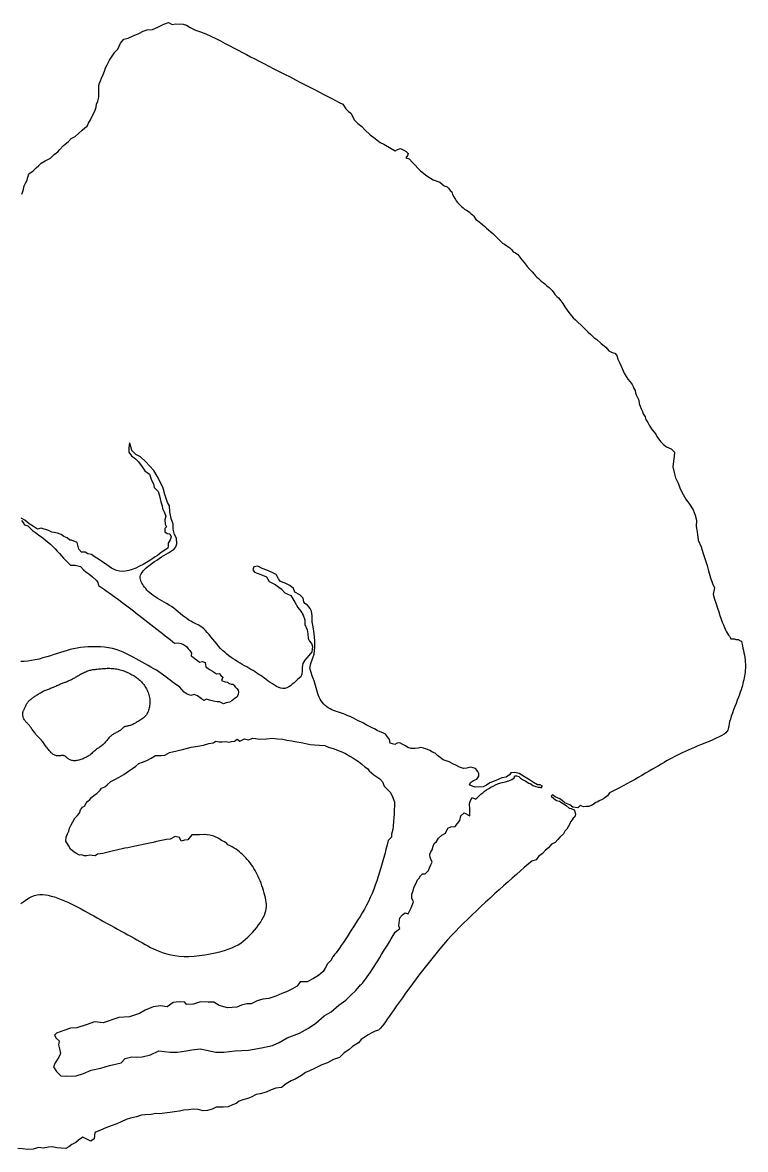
# Model space of a CAD drawing. Header units: inches. Extents: x 326978 to 343822, y 4677882 to 4690337.
# Drawn here: x 341353 to 341804, y 4689633 to 4690337 of the extents above; entities that cross this region are included whole.
import ezdxf

# ---------------------------------------------------------------- set-up
doc = ezdxf.new("R2010")
doc.units = ezdxf.units.IN
doc.header["$MEASUREMENT"] = 0
doc.layers.add('Parks', color=7, linetype='Continuous')

msp = doc.modelspace()

# ---------------------------------------------------------------- linework, layer by layer
at = {"layer": 'Parks'}
for points in [[(341352.4936, 4690229.5605), (341353.018, 4690231.2078), (341353.3925, 4690232.7052), (341353.842, 4690234.7269), (341354.7409, 4690236.2992), (341355.7147, 4690238.1711), (341356.0893, 4690240.1927), (341356.9133, 4690242.1395), (341359.6101, 4690244.1611), (341361.333, 4690245.8832), (341363.1308, 4690247.3058), (341364.5541, 4690248.8782), (341367.101, 4690250.3008), (341370.3222, 4690251.8732), (341372.5694, 4690254.2692), (341374.9333, 4690256.0165), (341376.1651, 4690257.4139), (341378.4124, 4690259.8099), (341381.6335, 4690262.2808), (341383.2815, 4690264.1526), (341385.8285, 4690265.5753), (341387.851, 4690267.4471), (341390.0983, 4690269.4687), (341391.8212, 4690270.9662), (341393.2445, 4690272.0145), (341394.0685, 4690273.8863), (341395.2671, 4690275.9828), (341395.8664, 4690277.4054), (341397.2897, 4690279.6517), (341398.1886, 4690281.823), (341398.9377, 4690283.8447), (341399.13, 4690285.7004), (341399.879, 4690287.5723), (341400.5987, 4690290.1278), (341400.5532, 4690291.2412), (341400.5532, 4690292.7387), (341400.5532, 4690293.712), (341400.6281, 4690294.8352), (341400.6281, 4690296.8568), (341400.778, 4690298.2794), (341401.6019, 4690300.301), (341402.1263, 4690301.9483), (341403.3249, 4690304.1196), (341404.074, 4690306.291), (341404.6733, 4690308.3875), (341405.7969, 4690310.2593), (341407.1453, 4690313.1794), (341408.9431, 4690315.7252), (341410.5911, 4690318.0463), (341412.314, 4690319.9931), (341414.037, 4690323.7368), (341416.2094, 4690326.2825), (341418.7563, 4690326.9564), (341421.9025, 4690328.3042), (341425.5731, 4690329.8765), (341428.2698, 4690331.2991), (341430.7418, 4690331.973), (341433.963, 4690332.2725), (341437.4089, 4690333.6951), (341441.0794, 4690335.567), (341444.0009, 4690336.6152), (341444.0009, 4690336.6152), (341446.2482, 4690335.4172), (341448.6453, 4690335.7916), (341453.2148, 4690335.6419), (341455.3123, 4690334.8931), (341457.5596, 4690333.6203), (341460.8978, 4690331.8292), (341464.0856, 4690330.767), (341467.2657, 4690329.5263), (341470.4172, 4690328.1494), (341473.5196, 4690326.6788), (341476.552, 4690325.1567), (341479.4939, 4690323.6255), (341482.3244, 4690322.1276), (341485.033, 4690320.6947), (341487.6492, 4690319.3164), (341490.2126, 4690317.9717), (341492.7628, 4690316.6396), (341495.3394, 4690315.2991), (341497.982, 4690313.9292), (341500.7302, 4690312.5089), (341503.6236, 4690311.0172), (341506.6881, 4690309.4401), (341509.8948, 4690307.7917), (341513.2011, 4690306.0931), (341516.5644, 4690304.3654), (341519.9421, 4690302.6298), (341523.2916, 4690300.9072), (341526.5703, 4690299.2188), (341529.7356, 4690297.5857), (341532.7543, 4690296.0246), (341535.6306, 4690294.5343), (341538.3783, 4690293.1093), (341541.0108, 4690291.7441), (341543.542, 4690290.4331), (341545.9854, 4690289.1707), (341548.3548, 4690287.9514), (341550.6636, 4690286.7697), (341552.9257, 4690285.6188), (341554.8287, 4690282.8526), (341556.3589, 4690281.1621), (341557.8086, 4690280.1156), (341560.2248, 4690275.6075), (341562.3188, 4690273.5145), (341564.735, 4690271.6629), (341566.7485, 4690269.6504), (341570.0506, 4690266.5913), (341573.1111, 4690264.1763), (341576.3327, 4690261.8417), (341578.5072, 4690260.7952), (341583.1785, 4690257.9776), (341585.5947, 4690256.6091), (341586.9639, 4690257.4141), (341588.9774, 4690258.0581), (341590.9909, 4690257.0116), (341592.4405, 4690256.1261), (341593.6487, 4690254.9185), (341593.3265, 4690253.6305), (341592.36, 4690252.1815), (341594.3735, 4690251.457), (341596.4675, 4690249.2835), (341601.461, 4690244.1313), (341605.4074, 4690240.9113), (341609.2733, 4690238.4962), (341613.4613, 4690236.8862), (341616.1997, 4690234.7931), (341618.0578, 4690234.1107), (341618.8176, 4690233.1487), (341619.9826, 4690231.8829), (341620.9957, 4690230.8703), (341621.5023, 4690229.3008), (341622.2621, 4690227.8832), (341623.2751, 4690226.2124), (341623.731, 4690225.301), (341624.4908, 4690224.339), (341626.1117, 4690222.6176), (341627.2768, 4690221.6557), (341628.0366, 4690220.9975), (341628.8977, 4690220.238), (341630.1134, 4690219.4786), (341631.1265, 4690218.8204), (341631.9875, 4690218.2635), (341633.0513, 4690217.2509), (341633.963, 4690216.542), (341634.6722, 4690215.7826), (341635.2801, 4690214.77), (341636.037, 4690213.6924), (341637.027, 4690212.9944), (341638.0663, 4690212.2225), (341639.1653, 4690211.361), (341640.3178, 4690210.4169), (341641.513, 4690209.4028), (341642.7404, 4690208.3313), (341643.9895, 4690207.215), (341645.2495, 4690206.0665), (341646.5099, 4690204.8984), (341647.7602, 4690203.7233), (341648.9924, 4690202.5509), (341650.21, 4690201.3794), (341651.4193, 4690200.2039), (341652.6263, 4690199.0198), (341653.8615, 4690198.3218), (341655.344, 4690197.308), (341657.1385, 4690196.0602), (341658.465, 4690194.6564), (341659.2452, 4690193.4866), (341660.6496, 4690192.8627), (341662.2881, 4690191.7709), (341663.5365, 4690190.1332), (341664.6289, 4690188.4954), (341666.1893, 4690186.7797), (341668.0619, 4690184.3621), (341669.6224, 4690182.4904), (341671.1048, 4690180.9307), (341672.5092, 4690179.5269), (341673.2895, 4690178.5131), (341673.9917, 4690177.6552), (341675.0841, 4690176.9533), (341676.0203, 4690175.9395), (341676.8786, 4690175.1596), (341677.9709, 4690174.3797), (341679.0633, 4690173.4439), (341680.3897, 4690172.3521), (341681.716, 4690171.1823), (341682.5743, 4690170.4024), (341683.5886, 4690169.3885), (341684.6029, 4690167.8288), (341685.5392, 4690166.737), (341686.5535, 4690165.5671), (341687.6459, 4690164.7093), (341689.1283, 4690162.8376), (341690.2987, 4690161.3559), (341691.6443, 4690159.2836), (341693.5169, 4690156.3981), (341694.8433, 4690154.5264), (341696.7159, 4690152.2647), (341698.1203, 4690151.0169), (341699.7588, 4690149.6132), (341701.8654, 4690147.7415), (341703.582, 4690145.7918), (341706.2348, 4690143.3742), (341707.8733, 4690141.8145), (341709.6678, 4690140.0207), (341711.5404, 4690138.7729), (341714.1932, 4690136.3553), (341717.2361, 4690133.9377), (341719.1087, 4690131.7541), (341721.1374, 4690130.7402), (341722.6978, 4690130.2723), (341723.9462, 4690128.7906), (341724.5704, 4690126.4509), (341725.8188, 4690123.9554), (341727.3793, 4690120.7579), (341728.6582, 4690117.7358), (341729.8285, 4690115.6301), (341730.8428, 4690114.0704), (341732.3253, 4690112.3547), (341733.5737, 4690110.639), (341734.1979, 4690109.4691), (341734.744, 4690108.2993), (341735.4462, 4690106.9736), (341735.6803, 4690105.4918), (341736.1484, 4690104.166), (341737.0067, 4690102.5283), (341737.7089, 4690100.8905), (341738.021, 4690098.6289), (341738.5672, 4690097.1471), (341739.1914, 4690095.4314), (341739.9716, 4690093.8717), (341740.4398, 4690092.4679), (341741.6881, 4690090.5962), (341742.2343, 4690088.8025), (341743.4047, 4690086.9308), (341744.2527, 4690085.4027), (341746.0472, 4690082.5172), (341748.3879, 4690079.6316), (341749.1004, 4690078.2742), (341750.3488, 4690076.6365), (341751.3592, 4690075.1802), (341752.9014, 4690073.3818), (341754.9577, 4690071.8404), (341757.9136, 4690070.5558), (341760.0984, 4690068.5004), (341759.8414, 4690065.8028), (341759.4558, 4690062.8483), (341759.0703, 4690059.2515), (341759.8414, 4690055.7831), (341760.6125, 4690052.4432), (341762.4118, 4690049.2317), (341763.5684, 4690045.6349), (341765.4962, 4690042.0381), (341767.1669, 4690039.0836), (341769.4803, 4690036.129), (341771.6651, 4690032.5322), (341772.9503, 4690029.0638), (341773.8499, 4690026.1093), (341773.5929, 4690022.1271), (341774.1069, 4690018.6588), (341774.878, 4690013.6489), (341776.8058, 4690009.4098), (341777.7054, 4690005.813), (341779.1191, 4690001.4454), (341780.5328, 4689997.8486), (341781.3039, 4689994.3802), (341782.5891, 4689990.0126), (341783.7675, 4689986.589), (341785.0526, 4689983.8913), (341784.1328, 4689979.8193), (341785.117, 4689976.7494), (341786.0365, 4689973.8805), (341786.896, 4689971.2119), (341787.7034, 4689968.737), (341788.4661, 4689966.4494), (341789.1921, 4689964.3423), (341789.8888, 4689962.4094), (341790.5641, 4689960.6442), (341791.2256, 4689959.04), (341791.8786, 4689957.5932), (341792.5196, 4689956.312), (341793.1426, 4689955.2073), (341793.7416, 4689954.2901), (341794.3106, 4689953.5715), (341794.7165, 4689952.8136), (341795.2576, 4689952.0794), (341796.5333, 4689952.0022), (341797.5769, 4689951.8862), (341798.4274, 4689951.4999), (341799.9736, 4689951.4612), (341800.7467, 4689950.9203), (341801.3265, 4689950.6885), (341801.8537, 4689950.4239), (341802.1473, 4689949.1972), (341802.4951, 4689947.6892), (341802.8312, 4689946.1851), (341803.1506, 4689944.6902), (341803.4467, 4689943.2087), (341803.7132, 4689941.7452), (341803.9438, 4689940.3038), (341804.1319, 4689938.889), (341804.2712, 4689937.505), (341804.3554, 4689936.1564), (341804.3799, 4689934.8458), (341804.3486, 4689933.5702), (341804.267, 4689932.3251), (341804.141, 4689931.1057), (341803.9761, 4689929.9075), (341803.7782, 4689928.726), (341803.5528, 4689927.5564), (341803.3058, 4689926.3942), (341803.0403, 4689925.2323), (341802.7499, 4689924.0531), (341802.4257, 4689922.8366), (341802.0588, 4689921.5628), (341801.6404, 4689920.2115), (341801.1614, 4689918.7628), (341800.613, 4689917.1966), (341799.9863, 4689915.4929), (341799.2791, 4689913.6429), (341798.5158, 4689911.6835), (341797.7277, 4689909.6629), (341796.9458, 4689907.6292), (341796.2014, 4689905.6306), (341795.5256, 4689903.7153), (341794.9495, 4689901.9314), (341794.5042, 4689900.3272), (341794.2048, 4689898.9368), (341794.0007, 4689897.7385), (341793.8251, 4689896.6966), (341793.6115, 4689895.7753), (341793.2931, 4689894.9389), (341792.8031, 4689894.1516), (341792.0748, 4689893.3778), (341791.0415, 4689892.5816), (341789.6579, 4689891.7353), (341787.964, 4689890.8424), (341786.0212, 4689889.9143), (341783.891, 4689888.9625), (341781.6347, 4689887.9984), (341779.3139, 4689887.0333), (341776.9898, 4689886.0789), (341774.724, 4689885.1464), (341772.5658, 4689884.2445), (341770.5163, 4689883.3701), (341768.5647, 4689882.5173), (341766.7, 4689881.6804), (341764.9113, 4689880.8534), (341763.1878, 4689880.0303), (341761.5185, 4689879.2055), (341759.8924, 4689878.3729), (341758.2971, 4689877.5264), (341756.7132, 4689876.6586), (341755.1197, 4689875.7619), (341753.4956, 4689874.8284), (341751.8199, 4689873.8505), (341750.0716, 4689872.8205), (341748.2297, 4689871.7307), (341746.2732, 4689870.5734), (341744.1889, 4689869.3453), (341741.9948, 4689868.0606), (341739.7165, 4689866.7379), (341737.3799, 4689865.3958), (341735.0107, 4689864.0529), (341732.6346, 4689862.7278), (341730.2775, 4689861.4391), (341727.965, 4689860.2054), (341725.7198, 4689859.0416), (341723.5525, 4689857.9479), (341721.4705, 4689856.9207), (341719.4812, 4689855.9564), (341718.2666, 4689854.0241), (341716.8225, 4689852.9656), (341715.7635, 4689852.0996), (341714.4158, 4689851.5223), (341713.0679, 4689850.8487), (341712.1053, 4689850.2713), (341710.95, 4689849.8864), (341710.0836, 4689849.3091), (341709.2172, 4689848.5393), (341708.1582, 4689847.8657), (341706.329, 4689847.3846), (341704.9813, 4689847.2884), (341703.2484, 4689847.0959), (341701.2267, 4689847.8657), (341699.7827, 4689846.5185), (341696.5095, 4689846.9034), (341694.5841, 4689848.3468), (341691.5034, 4689849.5977), (341690.1556, 4689850.9449), (341688.4227, 4689852.1958), (341686.9787, 4689852.7732), (341685.5347, 4689853.3505), (341683.934, 4689854.6366), (341683.118, 4689853.7568), (341684.7645, 4689852.2921), (341686.4011, 4689851.0411), (341688.3264, 4689850.6562), (341690.7332, 4689848.9242), (341692.3698, 4689847.8657), (341694.2952, 4689846.3261), (341695.4505, 4689846.1336), (341697.4722, 4689845.2676), (341697.8573, 4689844.2091), (341698.2423, 4689842.3808), (341697.761, 4689840.9375), (341696.7501, 4689840.0233), (341696.1244, 4689839.013), (341695.0654, 4689837.762), (341694.5841, 4689836.5111), (341693.8139, 4689834.9715), (341692.7549, 4689833.1432), (341691.5997, 4689831.8923), (341690.6369, 4689830.2564), (341688.6988, 4689828.3634), (341687.2547, 4689826.7276), (341685.4256, 4689824.8993), (341683.2114, 4689823.7446), (341681.286, 4689821.6276), (341679.4568, 4689819.9918), (341677.6277, 4689817.9711), (341675.1247, 4689816.0466), (341673.5843, 4689814.1221), (341670.8599, 4689813.2979), (341668.5664, 4689811.2888), (341666.2103, 4689809.231), (341663.7874, 4689807.1154), (341661.2935, 4689804.933), (341658.7244, 4689802.6746), (341656.0759, 4689800.3313), (341653.3479, 4689797.8983), (341650.5566, 4689795.3882), (341647.7225, 4689792.8177), (341644.8658, 4689790.2038), (341642.0069, 4689787.5633), (341639.1661, 4689784.9131), (341636.3638, 4689782.27), (341633.6204, 4689779.6508), (341630.9507, 4689777.0662), (341628.3476, 4689774.5021), (341625.7983, 4689771.9382), (341623.2903, 4689769.3542), (341620.8109, 4689766.7299), (341618.3474, 4689764.0448), (341615.8873, 4689761.2787), (341613.4178, 4689758.4113), (341610.931, 4689755.4306), (341608.4377, 4689752.3578), (341605.9535, 4689749.2222), (341603.494, 4689746.0534), (341601.0747, 4689742.8808), (341598.7112, 4689739.7339), (341596.4189, 4689736.6421), (341594.2135, 4689733.6348), (341592.1087, 4689730.7384), (341590.1112, 4689727.967), (341588.2257, 4689725.3314), (341586.4572, 4689722.8428), (341584.8105, 4689720.5119), (341583.2905, 4689718.3498), (341581.902, 4689716.3673), (341580.6498, 4689714.5756), (341579.528, 4689712.9761), (341578.4876, 4689711.5336), (341577.4689, 4689710.2032), (341576.4119, 4689708.9404), (341575.2569, 4689707.7003), (341573.1148, 4689707.1134), (341571.0043, 4689706.0587), (341568.7021, 4689704.908), (341566.3038, 4689703.0862), (341564.3852, 4689701.9356), (341562.7544, 4689699.922), (341559.0131, 4689697.6208), (341556.7108, 4689695.5113), (341553.737, 4689693.5936), (341550.9094, 4689690.7586), (341547.0219, 4689689.4706), (341543.2807, 4689687.457), (341539.7313, 4689686.1147), (341535.7023, 4689684.1011), (341532.1529, 4689682.3752), (341529.5627, 4689681.3204), (341527.1645, 4689679.4027), (341523.2314, 4689677.1974), (341520.6413, 4689676.1426), (341517.5716, 4689674.3208), (341514.5181, 4689672.0614), (341511.1443, 4689671.6361), (341508.0745, 4689670.4854), (341505.1007, 4689669.0472), (341501.3732, 4689667.9328), (341498.6872, 4689667.5493), (341495.6175, 4689666.0151), (341493.507, 4689665.0563), (341490.5332, 4689664.2892), (341488.2309, 4689663.4262), (341486.3123, 4689661.988), (341484.01, 4689661.125), (341481.324, 4689659.9744), (341478.1583, 4689659.5908), (341476.0478, 4689659.5908), (341473.7455, 4689659.5908), (341471.3472, 4689658.5361), (341468.4694, 4689657.6731), (341465.6874, 4689657.3855), (341462.6177, 4689658.1526), (341459.6439, 4689658.4402), (341456.4782, 4689657.9608), (341453.4084, 4689657.769), (341450.8183, 4689657.2896), (341447.8445, 4689656.7143), (341444.7748, 4689656.3308), (341441.6091, 4689656.0431), (341438.5393, 4689655.5637), (341436.0452, 4689655.6596), (341433.1673, 4689655.1801), (341429.5219, 4689654.8925), (341427.1237, 4689654.6049), (341423.9581, 4689653.7419), (341420.2168, 4689652.783), (341417.6267, 4689651.9201), (341414.557, 4689650.4818), (341411.6791, 4689649.2353), (341408.3215, 4689648.0847), (341404.964, 4689646.7423), (341401.5105, 4689645.3999), (341397.9611, 4689643.9616), (341397.5774, 4689640.0304), (341395.467, 4689638.4962), (341392.9728, 4689639.7427), (341390.4786, 4689640.9892), (341387.9294, 4689639.0234), (341386.0658, 4689637.5374), (341383.6676, 4689636.4826), (341381.862, 4689634.9244), (341379.8475, 4689633.9656), (341377.0655, 4689634.1573), (341374.3795, 4689634.3491), (341371.6934, 4689634.9244), (341369.1033, 4689634.6368), (341365.7458, 4689634.1573), (341362.8679, 4689634.445), (341359.6063, 4689633.3902), (341356.0569, 4689633.2944), (341352.8913, 4689633.6779), (341350.0134, 4689633.8697)], [(341351.915, 4689786.7457), (341353.6147, 4689788.106), (341355.3209, 4689789.3151), (341357.0176, 4689790.3367), (341358.6938, 4689791.1423), (341360.3581, 4689791.7354), (341362.0242, 4689792.1272), (341363.7059, 4689792.3291), (341365.4168, 4689792.3524), (341367.1705, 4689792.2084), (341368.9808, 4689791.9085), (341370.8614, 4689791.4639), (341372.8208, 4689790.8868), (341374.8472, 4689790.1923), (341376.9238, 4689789.3964), (341379.0337, 4689788.5151), (341381.1599, 4689787.5644), (341383.2856, 4689786.5602), (341385.3939, 4689785.5184), (341387.4679, 4689784.455), (341389.496, 4689783.3831), (341391.4876, 4689782.3037), (341393.4577, 4689781.2149), (341395.421, 4689780.1148), (341397.3922, 4689779.0015), (341399.3863, 4689777.873), (341401.418, 4689776.7276), (341403.502, 4689775.5633), (341405.6471, 4689774.3799), (341407.8367, 4689773.1837), (341410.0483, 4689771.983), (341412.2594, 4689770.7857), (341414.4472, 4689769.6001), (341416.5892, 4689768.4341), (341418.6629, 4689767.296), (341420.6455, 4689766.1937), (341422.5227, 4689765.1333), (341424.3126, 4689764.1124), (341426.0415, 4689763.1262), (341427.7356, 4689762.1702), (341429.4214, 4689761.2399), (341431.1251, 4689760.3305), (341432.873, 4689759.4375), (341434.6914, 4689758.5564), (341436.6042, 4689757.687), (341438.6259, 4689756.848), (341440.7686, 4689756.0623), (341443.0444, 4689755.3532), (341445.4655, 4689754.7436), (341448.0438, 4689754.2568), (341450.7915, 4689753.9157), (341453.7207, 4689753.7436), (341456.8314, 4689753.7562), (341460.0748, 4689753.9406), (341463.3903, 4689754.2764), (341466.717, 4689754.7436), (341469.994, 4689755.3217), (341473.1607, 4689755.9906), (341476.1562, 4689756.7299), (341478.9196, 4689757.5196), (341481.4064, 4689758.3442), (341483.6364, 4689759.2084), (341485.6456, 4689760.1218), (341487.47, 4689761.094), (341489.1456, 4689762.1346), (341490.7084, 4689763.2532), (341492.1944, 4689764.4594), (341493.6396, 4689765.7628), (341495.0707, 4689767.1676), (341496.4767, 4689768.6564), (341497.8375, 4689770.2064), (341499.133, 4689771.7948), (341500.3428, 4689773.3988), (341501.4468, 4689774.9956), (341502.4249, 4689776.5624), (341503.2567, 4689778.0764), (341503.9273, 4689779.5213), (341504.4424, 4689780.9074), (341504.8127, 4689782.2511), (341505.0492, 4689783.5692), (341505.1627, 4689784.8782), (341505.1641, 4689786.195), (341505.0642, 4689787.536), (341504.8738, 4689788.918), (341504.6035, 4689790.3525), (341504.2624, 4689791.831), (341503.8596, 4689793.3397), (341503.4039, 4689794.8652), (341502.9042, 4689796.3936), (341502.3694, 4689797.9114), (341501.8084, 4689799.4048), (341501.23, 4689800.8604), (341500.641, 4689802.2672), (341500.0385, 4689803.6262), (341499.4175, 4689804.9413), (341498.773, 4689806.2161), (341498.0998, 4689807.4545), (341497.393, 4689808.6604), (341496.6475, 4689809.8374), (341495.8583, 4689810.9894), (341495.0221, 4689812.1189), (341494.1428, 4689813.2231), (341493.2262, 4689814.2978), (341492.278, 4689815.3388), (341491.3041, 4689816.342), (341490.3101, 4689817.3032), (341489.3018, 4689818.2184), (341488.285, 4689819.0833), (341487.2598, 4689819.8955), (341486.2043, 4689820.6592), (341485.091, 4689821.3805), (341483.8924, 4689822.0652), (341482.5811, 4689822.7193), (341481.1294, 4689823.3487), (341480.4018, 4689824.1486), (341479.0351, 4689825.3439), (341477.0705, 4689826.1123), (341475.4475, 4689827.3076), (341472.3724, 4689828.759), (341469.8099, 4689829.5275), (341466.4786, 4689829.7836), (341463.4034, 4689829.6128), (341461.0117, 4689829.6128), (341458.5346, 4689829.6982), (341456.0574, 4689826.6246), (341454.0928, 4689826.3685), (341452.0428, 4689825.6), (341450.8469, 4689827.9053), (341448.1135, 4689828.6737), (341444.9835, 4689827.0122), (341442.8681, 4689826.642), (341440.7628, 4689826.2428), (341438.6591, 4689825.8255), (341436.5593, 4689825.3956), (341434.4686, 4689824.9575), (341432.3922, 4689824.5153), (341430.3351, 4689824.0733), (341428.3026, 4689823.6358), (341426.2998, 4689823.2069), (341424.3319, 4689822.791), (341422.4026, 4689822.3909), (341420.5101, 4689822.0032), (341418.6513, 4689821.6235), (341416.8231, 4689821.247), (341415.0223, 4689820.8692), (341413.2457, 4689820.4852), (341411.4902, 4689820.0906), (341409.7527, 4689819.6806), (341408.0307, 4689819.255), (341406.325, 4689818.831), (341404.637, 4689818.4302), (341402.9682, 4689818.0742), (341401.3199, 4689817.7846), (341399.6937, 4689817.583), (341398.1816, 4689816.6142), (341396.3313, 4689816.6827), (341394.8237, 4689816.8882), (341393.0419, 4689816.5457), (341391.3286, 4689816.6142), (341389.821, 4689817.0937), (341388.5189, 4689817.0252), (341387.1483, 4689817.6417), (341385.0239, 4689818.8061), (341382.7624, 4689820.724), (341381.5289, 4689822.9845), (341380.0213, 4689825.7243), (341380.1583, 4689828.2587), (341380.9807, 4689830.3137), (341381.7345, 4689832.0261), (341382.2142, 4689833.8755), (341383.3107, 4689835.9304), (341384.2701, 4689837.8484), (341385.5722, 4689839.9718), (341387.0798, 4689841.6157), (341388.4504, 4689843.2596), (341389.0672, 4689845.1776), (341390.2322, 4689846.89), (341391.7398, 4689847.7804), (341392.4936, 4689849.2874), (341393.3845, 4689850.3833), (341394.8922, 4689851.6848), (341395.9201, 4689853.0548), (341397.6333, 4689854.4247), (341399.2781, 4689855.3837), (341401.2654, 4689857.5071), (341402.2248, 4689858.74), (341404.2121, 4689859.6305), (341405.7883, 4689860.9319), (341408.0117, 4689862.9135), (341410.4787, 4689864.2149), (341413.1514, 4689865.6533), (341416.2352, 4689867.3658), (341419.1135, 4689869.4207), (341421.512, 4689871.1331), (341423.6364, 4689872.5716), (341425.4182, 4689874.147), (341427.8167, 4689874.969), (341430.4894, 4689876.0649), (341433.299, 4689877.4349), (341435.9032, 4689879.1473), (341439.3982, 4689879.0788), (341441.6596, 4689879.3528), (341444.6064, 4689881.0652), (341449.1979, 4689882.0927), (341453.5837, 4689883.0517), (341458.1752, 4689884.2846), (341462.287, 4689885.0381), (341465.9876, 4689885.6546), (341469.277, 4689886.682), (341472.0181, 4689887.1615), (341473.6629, 4689888.189), (341475.5817, 4689887.7095), (341477.5005, 4689887.778), (341479.762, 4689887.9835), (341481.8864, 4689887.5725), (341483.394, 4689887.9835), (341485.1758, 4689888.1204), (341486.8205, 4689889.3534), (341488.5337, 4689888.189), (341491.5919, 4689889.5016), (341494.0589, 4689888.8851), (341496.6631, 4689889.9126), (341498.3334, 4689889.7644), (341500.869, 4689889.3534), (341505.1864, 4689889.4904), (341509.2725, 4689889.9126), (341512.0137, 4689889.5701), (341515.4401, 4689889.3646), (341517.9757, 4689888.7481), (341521.0595, 4689888.3371), (341524.1433, 4689887.7207), (341526.816, 4689887.3782), (341529.7628, 4689886.7617), (341532.504, 4689886.0767), (341535.1766, 4689885.8027), (341538.2604, 4689885.5972), (341541.7554, 4689885.3918), (341543.9483, 4689884.2958), (341547.5804, 4689883.3368), (341549.9104, 4689882.3093), (341552.2404, 4689881.5559), (341554.5019, 4689880.3229), (341557.2431, 4689878.816), (341559.2304, 4689877.7201), (341560.9436, 4689876.4871), (341562.7254, 4689875.3226), (341564.7813, 4689873.7472), (341566.7001, 4689872.1718), (341568.3448, 4689871.0758), (341569.4326, 4689869.6126), (341570.8766, 4689868.2655), (341572.3207, 4689867.0145), (341574.7274, 4689865.4749), (341575.9789, 4689864.7051), (341577.7118, 4689862.6844), (341578.7708, 4689859.9901), (341580.5999, 4689858.1618), (341582.7178, 4689856.0448), (341583.9694, 4689853.3505), (341585.1246, 4689850.2713), (341585.2209, 4689847.6732), (341585.0283, 4689845.1714), (341584.9321, 4689842.4771), (341584.8358, 4689840.2639), (341584.6433, 4689838.1469), (341584.3545, 4689835.1639), (341584.1619, 4689833.047), (341583.3917, 4689830.1602), (341583.3917, 4689828.1395), (341581.1332, 4689826.105), (341580.5218, 4689823.3344), (341579.8487, 4689820.51), (341579.1232, 4689817.6525), (341578.3546, 4689814.783), (341577.5519, 4689811.9221), (341576.7244, 4689809.0908), (341575.8786, 4689806.3062), (341575.01, 4689803.5711), (341574.1114, 4689800.8845), (341573.1756, 4689798.2454), (341572.1954, 4689795.653), (341571.1636, 4689793.1062), (341570.073, 4689790.6041), (341568.9164, 4689788.1457), (341567.6901, 4689785.7304), (341566.4038, 4689783.3588), (341565.0711, 4689781.0315), (341563.7052, 4689778.7494), (341562.3196, 4689776.5134), (341560.9274, 4689774.3241), (341559.5422, 4689772.1824), (341558.1772, 4689770.0892), (341556.8441, 4689768.0469), (341555.5473, 4689766.0655), (341554.2896, 4689764.1566), (341553.0738, 4689762.3318), (341551.9025, 4689760.6029), (341550.7786, 4689758.9814), (341549.7048, 4689757.479), (341548.6839, 4689756.1073), (341547.7199, 4689754.8725), (341546.8222, 4689753.7581), (341546.5728, 4689753.4495), (341545.3689, 4689751.3029), (341543.3472, 4689749.0897), (341541.8069, 4689746.4916), (341540.5554, 4689744.2784), (341537.6673, 4689741.969), (341534.6829, 4689739.9483), (341530.7358, 4689737.9275), (341526.3074, 4689737.8313), (341524.3819, 4689735.137), (341521.3975, 4689733.5974), (341517.643, 4689731.5767), (341514.7549, 4689730.6144), (341511.0967, 4689728.9786), (341506.6682, 4689727.439), (341502.9137, 4689727.1503), (341499.3516, 4689725.9956), (341495.6934, 4689724.1673), (341492.9015, 4689724.1673), (341489.532, 4689723.3013), (341486.6439, 4689722.0504), (341480.964, 4689721.7617), (341475.6691, 4689723.1088), (341472.3959, 4689725.2258), (341468.7377, 4689725.2258), (341464.1166, 4689725.4182), (341459.6882, 4689723.9749), (341455.3561, 4689723.6862), (341454.2008, 4689725.1296), (341450.6388, 4689725.4182), (341446.8842, 4689724.9371), (341443.226, 4689722.339), (341439.0863, 4689723.0126), (341434.3691, 4689722.2428), (341429.5556, 4689720.2221), (341425.8375, 4689718.1291), (341419.5799, 4689716.1084), (341413.0335, 4689715.7235), (341403.2139, 4689712.3556), (341397.9191, 4689713.0292), (341392.5279, 4689711.1047), (341386.7517, 4689709.1802), (341382.8046, 4689708.8915), (341378.7612, 4689707.6405), (341374.1403, 4689705.8123), (341372.7925, 4689704.5613), (341373.9477, 4689702.8293), (341375.6806, 4689701.001), (341375.2955, 4689698.6916), (341375.9694, 4689695.9973), (341376.6433, 4689693.1105), (341375.5843, 4689690.8973), (341373.2738, 4689687.4332), (341372.1186, 4689684.8351), (341374.044, 4689681.8522), (341376.8358, 4689679.2541), (341380.4941, 4689678.9654), (341386.4629, 4689679.3503), (341390.9876, 4689680.6012), (341395.7048, 4689682.8144), (341401.7699, 4689683.9691), (341407.161, 4689685.7974), (341414.3813, 4689687.4332), (341417.0769, 4689690.0313), (341421.1202, 4689691.186), (341423.8158, 4689690.8011), (341427.6666, 4689691.186), (341432.769, 4689692.4369), (341437.9676, 4689694.7464), (341445.0916, 4689694.0728), (341449.6163, 4689693.9766), (341455.0074, 4689694.7464), (341458.6657, 4689695.4199), (341463.8643, 4689696.0935), (341467.8114, 4689695.2275), (341473.5812, 4689693.925), (341478.5873, 4689693.925), (341485.7113, 4689694.7911), (341494.0868, 4689695.3684), (341502.0773, 4689696.8118), (341509.0087, 4689698.1589), (341513.2446, 4689700.0835), (341518.1544, 4689702.874), (341525.7598, 4689705.857), (341531.4397, 4689709.0324), (341536.0607, 4689712.1116), (341541.2593, 4689716.6342), (341545.5915, 4689719.2323), (341550.5013, 4689723.37), (341554.8335, 4689726.5454), (341557.8179, 4689729.5284), (341561.091, 4689732.5114), (341563.9818, 4689735.9753), (341564.478, 4689736.4126), (341565.3989, 4689737.3719), (341566.3202, 4689738.4641), (341567.2518, 4689739.6825), (341568.2039, 4689741.0204), (341569.1864, 4689742.4713), (341570.2092, 4689744.0284), (341571.2796, 4689745.6839), (341572.3932, 4689747.4256), (341573.5428, 4689749.2398), (341574.7212, 4689751.1132), (341575.9212, 4689753.0321), (341577.1356, 4689754.9832), (341578.3572, 4689756.9528), (341579.5788, 4689758.9276), (341580.7945, 4689760.8972), (341582.0031, 4689762.8642), (341583.2049, 4689764.8347), (341584.4002, 4689766.8145), (341585.589, 4689768.8095), (341588.4813, 4689771.1093), (341587.9483, 4689772.8687), (341588.5775, 4689777.9413), (341590.1179, 4689779.7696), (341591.8507, 4689781.0205), (341593.7761, 4689780.347), (341595.6053, 4689784.0998), (341596.9531, 4689787.8526), (341596.0142, 4689790.1239), (341596.0866, 4689792.5676), (341596.7605, 4689794.6845), (341597.2419, 4689796.6091), (341597.9158, 4689797.9562), (341598.6859, 4689799.592), (341599.6487, 4689801.5166), (341600.5151, 4689802.6712), (341601.4778, 4689804.0184), (341602.6331, 4689805.2693), (341604.2696, 4689805.3656), (341606.3657, 4689807.4027), (341607.1384, 4689809.1249), (341607.9034, 4689810.8551), (341608.6743, 4689812.5873), (341607.5428, 4689815.4692), (341607.1578, 4689817.49), (341607.9279, 4689819.1258), (341608.6981, 4689820.3767), (341609.372, 4689822.6861), (341610.0459, 4689824.2257), (341611.4899, 4689825.5729), (341612.6452, 4689827.4974), (341614.6668, 4689829.5181), (341616.9773, 4689830.6728), (341618.5176, 4689833.8483), (341620.443, 4689834.6181), (341623.126, 4689834.8112), (341624.5394, 4689836.7352), (341625.9562, 4689838.678), (341626.7134, 4689841.5148), (341628.7351, 4689843.3431), (341632.2008, 4689841.5148), (341632.2008, 4689845.3638), (341632.0083, 4689849.2129), (341632.6822, 4689851.0411), (341633.7412, 4689852.8694), (341635.9566, 4689851.8325), (341637.0076, 4689852.9804), (341638.0617, 4689854.0412), (341639.1386, 4689855.0292), (341640.2585, 4689855.9585), (341641.4412, 4689856.8433), (341642.7005, 4689857.6951), (341644.0249, 4689858.5152), (341645.3968, 4689859.3023), (341646.7986, 4689860.055), (341648.2125, 4689860.7722), (341649.621, 4689861.4525), (341650.1182, 4689861.6829), (341652.3213, 4689862.3957), (341654.343, 4689862.7806), (341656.5572, 4689863.4542), (341658.3864, 4689864.1278), (341659.8304, 4689865.2825), (341660.4081, 4689866.4372), (341661.3707, 4689866.4372), (341662.9111, 4689866.0523), (341663.97, 4689865.09), (341665.2216, 4689864.224), (341666.8582, 4689863.2617), (341669.1687, 4689861.8184), (341670.3239, 4689861.4335), (341671.5754, 4689860.375), (341673.5008, 4689859.8939), (341674.9449, 4689859.4127), (341675.9076, 4689859.4127), (341676.7489, 4689859.0632), (341677.6022, 4689859.942), (341676.1001, 4689860.9523), (341674.5598, 4689860.9523), (341672.0568, 4689862.2995), (341669.4575, 4689863.9353), (341666.2805, 4689865.7636), (341663.0074, 4689867.8806), (341660.3118, 4689868.4579), (341657.905, 4689868.2655), (341657.0386, 4689867.0145), (341654.8244, 4689865.6674), (341652.1288, 4689865.2825), (341648.4706, 4689863.6467), (341644.6197, 4689862.0108), (341642.6943, 4689860.6637), (341640.4801, 4689859.7014), (341635.5703, 4689859.509), (341632.5859, 4689860.4712), (341632.0083, 4689860.8561), (341632.6822, 4689862.3957), (341634.5113, 4689863.6467), (341636.6293, 4689864.4164), (341637.8808, 4689866.3409), (341637.7563, 4689868.0074), (341637.2069, 4689869.2277), (341635.6666, 4689871.056), (341632.8747, 4689871.922), (341630.2754, 4689871.3447), (341628.2538, 4689871.1522), (341625.7507, 4689871.8258), (341623.8253, 4689872.8843), (341621.7074, 4689874.039), (341619.3969, 4689875.2899), (341617.4715, 4689875.771), (341615.5461, 4689876.5408), (341613.6207, 4689877.888), (341612.0803, 4689879.2352), (341610.54, 4689880.6785), (341608.9034, 4689881.2559), (341607.1705, 4689882.3144), (341604.7638, 4689883.2766), (341603.2234, 4689883.7577), (341601.6831, 4689884.1426), (341600.0465, 4689883.7577), (341597.9286, 4689883.4691), (341595.5218, 4689883.5653), (341593.5964, 4689884.1426), (341591.9598, 4689885.2011), (341590.3232, 4689886.0671), (341588.4941, 4689887.0294), (341586.7612, 4689886.837), (341585.3171, 4689885.9709), (341582.429, 4689886.9332), (341582.044, 4689889.1464), (341580.8887, 4689890.8784), (341579.6306, 4689892.4964), (341577.9316, 4689893.2479), (341576.2082, 4689894.0401), (341574.4577, 4689894.8718), (341572.691, 4689895.7337), (341570.9222, 4689896.6144), (341569.1655, 4689897.5025), (341567.435, 4689898.3866), (341565.7448, 4689899.2553), (341564.1091, 4689900.0972), (341562.542, 4689900.9009), (341561.0536, 4689901.6571), (341559.6368, 4689902.3652), (341558.2805, 4689903.0264), (341556.9736, 4689903.6423), (341555.705, 4689904.2142), (341554.4635, 4689904.7435), (341553.238, 4689905.2317), (341552.0173, 4689905.6801), (341550.7937, 4689906.0931), (341549.5729, 4689906.4866), (341548.3642, 4689906.8794), (341547.1767, 4689907.2903), (341546.0195, 4689907.7382), (341544.9018, 4689908.2419), (341543.8328, 4689908.8202), (341542.8216, 4689909.492), (341541.8758, 4689910.272), (341540.9964, 4689911.1588), (341540.1826, 4689912.1469), (341539.434, 4689913.2308), (341538.7498, 4689914.405), (341538.1294, 4689915.664), (341537.5722, 4689917.0023), (341537.0775, 4689918.4144), (341536.6412, 4689919.8889), (341536.2445, 4689921.3915), (341535.8655, 4689922.8819), (341535.4819, 4689924.3199), (341535.0716, 4689925.6652), (341534.6125, 4689926.8775), (341534.0823, 4689927.9167), (341533.8732, 4689928.1936), (341532.8531, 4689931.6588), (341532.3282, 4689933.7577), (341532.8531, 4689936.5124), (341534.0343, 4689939.3983), (341534.953, 4689942.4153), (341535.3467, 4689946.7442), (341535.3467, 4689950.6794), (341534.953, 4689955.4018), (341534.2968, 4689959.4683), (341533.7718, 4689962.6166), (341533.7718, 4689966.2895), (341533.2469, 4689969.3065), (341532.4595, 4689971.0119), (341530.7533, 4689972.9795), (341529.1785, 4689974.0289), (341528.6536, 4689975.0783), (341528.1286, 4689977.3083), (341526.0288, 4689979.5383), (341523.0103, 4689981.1125), (341522.0916, 4689983.4737), (341519.8606, 4689985.1789), (341516.9733, 4689986.6219), (341514.0861, 4689987.8025), (341512.6425, 4689989.5078), (341511.1989, 4689992.1313), (341508.8366, 4689993.3119), (341505.4243, 4689994.886), (341502.5371, 4689995.9354), (341499.7811, 4689997.3784), (341497.2876, 4689996.8537), (341496.6314, 4689995.0172), (341497.8125, 4689993.5743), (341501.7497, 4689992.1313), (341505.2931, 4689990.6884), (341506.9992, 4689987.8025), (341510.6739, 4689985.966), (341514.3486, 4689983.2113), (341516.7109, 4689980.7189), (341520.3855, 4689979.0136), (341523.0103, 4689974.816), (341524.8477, 4689971.5366), (341526.685, 4689969.1754), (341528.1286, 4689966.8142), (341529.1785, 4689963.9283), (341529.1785, 4689960.9112), (341530.6221, 4689957.5006), (341531.147, 4689955.0083), (341531.2783, 4689952.1224), (341532.0657, 4689950.5483), (341533.2469, 4689948.9742), (341534.0343, 4689947.1377), (341533.6406, 4689943.8582), (341531.672, 4689941.4971), (341529.1785, 4689938.6112), (341527.8661, 4689936.5124), (341527.4724, 4689934.1512), (341527.4724, 4689932.0523), (341527.2099, 4689929.9535), (341526.6724, 4689928.2136), (341525.7097, 4689927.5241), (341524.6246, 4689926.6115), (341523.5443, 4689925.6177), (341522.4612, 4689924.5975), (341521.368, 4689923.6059), (341520.257, 4689922.6978), (341519.1208, 4689921.9281), (341517.952, 4689921.3518), (341516.7431, 4689921.0237), (341515.4898, 4689920.9826), (341514.2004, 4689921.2027), (341512.8865, 4689921.642), (341511.5595, 4689922.2584), (341510.231, 4689923.0101), (341508.9124, 4689923.855), (341507.6154, 4689924.7511), (341506.3514, 4689925.6564), (341505.128, 4689926.5365), (341503.9376, 4689927.388), (341502.7686, 4689928.2147), (341501.6095, 4689929.0208), (341500.4486, 4689929.8103), (341499.2744, 4689930.5872), (341498.0754, 4689931.3555), (341496.8401, 4689932.1193), (341495.5599, 4689932.8826), (341494.2397, 4689933.6496), (341492.887, 4689934.4246), (341491.5098, 4689935.2115), (341490.1158, 4689936.0147), (341488.7128, 4689936.8383), (341487.3087, 4689937.6864), (341485.9112, 4689938.5633), (341484.527, 4689939.4736), (341483.1586, 4689940.4239), (341481.8071, 4689941.4211), (341480.4738, 4689942.4724), (341479.1601, 4689943.5847), (341477.8672, 4689944.7652), (341476.5963, 4689946.0207), (341475.3489, 4689947.3584), (341474.1254, 4689948.7784), (341472.9236, 4689950.253), (341471.7407, 4689951.748), (341470.5738, 4689953.2288), (341469.42, 4689954.6609), (341468.2764, 4689956.0098), (341467.1401, 4689957.2412), (341466.0083, 4689958.3206), (341464.8778, 4689959.2259), (341463.7453, 4689959.9849), (341462.6069, 4689960.6379), (341461.4589, 4689961.2251), (341460.2976, 4689961.7867), (341459.1193, 4689962.3629), (341457.9204, 4689962.994), (341456.697, 4689963.7203), (341455.4461, 4689964.5707), (341454.1664, 4689965.5301), (341452.8575, 4689966.572), (341451.5187, 4689967.6699), (341450.1495, 4689968.7975), (341448.7492, 4689969.9284), (341447.3174, 4689971.036), (341445.8534, 4689972.094), (341444.3596, 4689973.0825), (341442.8506, 4689974.0079), (341441.3441, 4689974.8833), (341439.8575, 4689975.7216), (341438.4085, 4689976.5358), (341437.0146, 4689977.3388), (341435.6935, 4689978.1438), (341434.4626, 4689978.9637), (341433.3357, 4689979.8081), (341432.3103, 4689980.6739), (341431.38, 4689981.5545), (341430.5385, 4689982.4434), (341429.7794, 4689983.3339), (341429.0963, 4689984.2197), (341428.4829, 4689985.0942), (341427.9328, 4689985.9508), (341427.4435, 4689986.7853), (341427.0273, 4689987.6025), (341426.7006, 4689988.4096), (341426.4796, 4689989.2136), (341426.3807, 4689990.0217), (341426.42, 4689990.8409), (341426.6138, 4689991.6785), (341426.9785, 4689992.5414), (341427.5248, 4689993.4349), (341428.2419, 4689994.3561), (341429.1136, 4689995.3001), (341430.1235, 4689996.2622), (341431.2554, 4689997.2375), (341432.4931, 4689998.2212), (341433.8202, 4689999.2084), (341435.2206, 4690000.1944), (341436.6769, 4690001.174), (341438.1681, 4690002.1409), (341439.6721, 4690003.0886), (341441.167, 4690004.0105), (341442.6307, 4690004.9001), (341444.0411, 4690005.7508), (341445.3762, 4690006.5561), (341446.614, 4690007.3094), (341447.3758, 4690007.7823), (341448.6873, 4690009.3419), (341449.2593, 4690011.1713), (341449.0304, 4690014.7158), (341447.7721, 4690017.0026), (341446.857, 4690020.4328), (341446.857, 4690023.6343), (341445.7131, 4690027.0645), (341444.7979, 4690031.1807), (341444.5692, 4690035.0682), (341443.3108, 4690037.1263), (341441.7093, 4690042.0429), (341440.7942, 4690046.0448), (341439.5358, 4690048.7889), (341436.9048, 4690053.4768), (341434.9602, 4690057.1357), (341432.1003, 4690059.8798), (341429.8125, 4690062.3953), (341426.4951, 4690065.4824), (341423.6353, 4690066.9689), (341421.233, 4690069.5986), (341420.3179, 4690073.0288), (341419.7459, 4690074.2865), (341419.2883, 4690071.0851), (341419.2883, 4690068.4552), (341421.0042, 4690066.2828), (341423.4065, 4690064.2247), (341425.3512, 4690062.5096), (341427.639, 4690059.4225), (341429.2405, 4690056.7927), (341432.1003, 4690054.7346), (341433.4731, 4690051.0757), (341434.617, 4690048.6746), (341435.1889, 4690046.3878), (341437.5912, 4690043.8723), (341438.392, 4690041.2425), (341439.1927, 4690037.5837), (341440.1078, 4690035.0682), (341440.2222, 4690033.3531), (341441.2518, 4690031.1807), (341442.3957, 4690028.5509), (341441.8237, 4690026.1497), (341441.9381, 4690023.6343), (341442.8532, 4690021.9192), (341441.8237, 4690020.7758), (341441.8237, 4690018.7177), (341443.1964, 4690017.6887), (341444.7979, 4690017.5743), (341445.7131, 4690015.6306), (341445.0267, 4690013.8011), (341443.8828, 4690011.743), (341443.8828, 4690010.2566), (341443.5396, 4690008.5415), (341443.095, 4690008.1538), (341442.3382, 4690007.7366), (341441.3708, 4690007.1353), (341440.4053, 4690006.4798), (341439.4003, 4690005.7605), (341438.3143, 4690004.9676), (341437.1061, 4690004.0914), (341435.7341, 4690003.122), (341434.1571, 4690002.0499), (341432.3491, 4690000.876), (341430.3459, 4689999.645), (341428.1988, 4689998.4123), (341425.959, 4689997.2333), (341423.678, 4689996.1635), (341421.4068, 4689995.2584), (341419.1968, 4689994.5732), (341417.0992, 4689994.1636), (341415.1527, 4689994.0687), (341413.345, 4689994.263), (341411.6513, 4689994.7046), (341410.0468, 4689995.3517), (341408.5064, 4689996.1627), (341407.0055, 4689997.0956), (341405.519, 4689998.1087), (341404.0222, 4689999.1602), (341402.4935, 4690000.2162), (341400.9246, 4690001.2744), (341399.3104, 4690002.3403), (341397.646, 4690003.4196), (341395.9264, 4690004.5178), (341393.7486, 4690004.9737), (341392.0518, 4690006.1523), (341389.6143, 4690005.9934), (341388.0901, 4690008.0055), (341386.911, 4690012.1449), (341383.5462, 4690013.5247), (341382.4534, 4690013.5821), (341380.8141, 4690015.0481), (341378.7148, 4690015.8818), (341376.903, 4690017.0028), (341374.6886, 4690017.8939), (341372.7043, 4690018.3251), (341371.0938, 4690018.6126), (341369.5408, 4690019.3025), (341368.1029, 4690019.9061), (341366.3774, 4690020.5098), (341364.4218, 4690021.0847), (341362.1499, 4690020.366), (341359.7186, 4690022.0383), (341357.0288, 4690023.8116), (341354.3962, 4690026.0425), (341352.0498, 4690027.2438)], [(341352.3359, 4690025.8137), (341353.1371, 4690024.784), (341354.0954, 4690023.1778), (341356.1131, 4690022.5531), (341357.83, 4690020.837), (341359.0636, 4690019.6697), (341360.952, 4690018.3404), (341362.8878, 4690016.954), (341364.8287, 4690015.5242), (341366.7323, 4690014.0651), (341368.5564, 4690012.5906), (341370.2586, 4690011.1147), (341371.81, 4690009.6485), (341373.2357, 4690008.1921), (341374.5742, 4690006.7429), (341375.8643, 4690005.2981), (341377.1443, 4690003.8551), (341378.453, 4690002.411), (341379.8289, 4690000.9633), (341381.3106, 4689999.5093), (341382.9264, 4689998.0474), (341385.647, 4689997.939), (341388.9957, 4689997.1606), (341390.9426, 4689995.1367), (341392.5002, 4689993.8134), (341394.2135, 4689992.6458), (341396.6276, 4689990.6998), (341399.1197, 4689988.3646), (341399.9764, 4689987.1191), (341400.2806, 4689985.28), (341402.168, 4689983.976), (341404.014, 4689982.6977), (341405.8169, 4689981.4436), (341407.5747, 4689980.2122), (341409.2855, 4689979.0021), (341410.9474, 4689977.8118), (341412.5615, 4689976.6386), (341414.1409, 4689975.4736), (341415.7018, 4689974.307), (341417.2604, 4689973.1286), (341418.8328, 4689971.9285), (341420.4352, 4689970.6964), (341422.0836, 4689969.4225), (341423.7943, 4689968.0966), (341425.5774, 4689966.713), (341427.4192, 4689965.2824), (341429.3001, 4689963.8202), (341431.2002, 4689962.3414), (341433.0999, 4689960.8613), (341434.9795, 4689959.3948), (341436.8193, 4689957.9573), (341438.5996, 4689956.5638), (341440.3051, 4689955.2264), (341441.938, 4689953.9444), (341443.5049, 4689952.7142), (341445.0124, 4689951.5318), (341446.4671, 4689950.3937), (341447.8756, 4689949.296), (341449.9734, 4689949.5221), (341451.9983, 4689949.0551), (341453.4779, 4689948.3545), (341455.347, 4689947.2647), (341456.2815, 4689945.7857), (341457.2939, 4689944.6182), (341458.3063, 4689943.0613), (341458.2364, 4689941.4272), (341459.505, 4689940.4698), (341460.7863, 4689939.4972), (341462.0846, 4689938.5056), (341463.3985, 4689937.5018), (341465.2374, 4689937.9239), (341467.0285, 4689937.1454), (341467.4049, 4689934.5131), (341468.7525, 4689933.556), (341470.1014, 4689932.6343), (341471.4487, 4689931.7574), (341472.7904, 4689930.9318), (341474.1175, 4689930.1509), (341475.6079, 4689930.3834), (341476.645, 4689929.0137), (341477.9092, 4689927.9794), (341477.194, 4689926.0353), (341479.5303, 4689925.1012), (341480.8301, 4689925.0156), (341482.1634, 4689924.0902), (341483.1634, 4689923.757), (341484.1634, 4689923.683), (341484.9411, 4689923.0536), (341485.7189, 4689922.0171), (341486.6448, 4689921.0546), (341487.4967, 4689919.944), (341487.7559, 4689918.7594), (341487.6447, 4689917.5008), (341486.83, 4689915.8719), (341485.5707, 4689914.9094), (341484.7189, 4689914.095), (341483.4967, 4689913.2436), (341482.0893, 4689912.5032), (341480.0523, 4689911.9479), (341478.4597, 4689911.3926), (341477.1265, 4689911.9479), (341475.8784, 4689912.5645), (341474.4132, 4689912.6625), (341472.8743, 4689912.903), (341471.262, 4689913.27), (341469.5766, 4689913.7472), (341467.8183, 4689914.3186), (341466.1267, 4689913.4657), (341463.9044, 4689915.2056), (341462.1414, 4689916.4516), (341460.1722, 4689917.2733), (341458.0527, 4689916.5383), (341455.6454, 4689917.5378), (341453.7565, 4689918.7594), (341452.3121, 4689920.3512), (341450.862, 4689921.974), (341449.2733, 4689922.9962), (341447.7857, 4689924.0341), (341446.3731, 4689925.0831), (341445.0095, 4689926.1384), (341443.6689, 4689927.1954), (341442.325, 4689928.2494), (341440.9519, 4689929.2957), (341439.5236, 4689930.3296), (341438.0193, 4689931.3481), (341436.4406, 4689932.3551), (341434.7943, 4689933.356), (341433.0874, 4689934.3563), (341431.3267, 4689935.3615), (341429.5193, 4689936.3772), (341427.672, 4689937.4089), (341425.7917, 4689938.4619), (341423.8827, 4689939.5372), (341421.9386, 4689940.617), (341419.9503, 4689941.679), (341417.9088, 4689942.7007), (341415.805, 4689943.6597), (341413.6298, 4689944.5337), (341411.3742, 4689945.3002), (341409.0291, 4689945.9369), (341406.5916, 4689946.4267), (341404.0836, 4689946.7749), (341401.5331, 4689946.9918), (341398.9682, 4689947.0881), (341396.4169, 4689947.0741), (341393.9072, 4689946.9606), (341391.4671, 4689946.7579), (341389.1247, 4689946.4765), (341386.8988, 4689946.1262), (341384.7705, 4689945.7126), (341382.7119, 4689945.2406), (341380.6949, 4689944.7151), (341378.6914, 4689944.1408), (341376.6736, 4689943.5226), (341374.6132, 4689942.8654), (341372.4824, 4689942.1739), (341370.2615, 4689941.4567), (341367.9653, 4689940.7366), (341365.617, 4689940.04), (341363.2398, 4689939.3934), (341360.8569, 4689938.8233), (341358.4916, 4689938.3561), (341356.1672, 4689938.0184), (341353.9067, 4689937.8365), (341351.7281, 4689937.8301)]]:
    msp.add_lwpolyline(points, dxfattribs=at)
msp.add_lwpolyline([(341394.8465, 4689879.4613), (341394.3573, 4689879.0914), (341393.8763, 4689878.7546), (341393.3952, 4689878.4461), (341392.9061, 4689878.1611), (341392.4008, 4689877.895), (341391.8713, 4689877.643), (341391.3094, 4689877.4005), (341390.7071, 4689877.1627), (341390.0597, 4689876.9268), (341389.3762, 4689876.698), (341388.6692, 4689876.4834), (341387.951, 4689876.2899), (341387.2343, 4689876.1248), (341386.5313, 4689875.995), (341385.8546, 4689875.9076), (341385.2166, 4689875.8697), (341384.6267, 4689875.8864), (341384.082, 4689875.955), (341383.5764, 4689876.0707), (341383.1038, 4689876.2289), (341382.6581, 4689876.4247), (341382.2333, 4689876.6536), (341381.8233, 4689876.9107), (341381.4221, 4689877.1914), (341381.0248, 4689877.4899), (341380.6311, 4689877.7961), (341380.2422, 4689878.099), (341379.859, 4689878.3874), (341379.4826, 4689878.6502), (341379.1139, 4689878.8763), (341378.7539, 4689879.0546), (341378.4038, 4689879.1739), (341378.0633, 4689879.2275), (341377.7282, 4689879.2256), (341377.3932, 4689879.1825), (341377.0527, 4689879.1129), (341376.7015, 4689879.0311), (341376.3341, 4689878.9517), (341375.9451, 4689878.8891), (341375.5292, 4689878.8579), (341375.0829, 4689878.8699), (341374.6111, 4689878.927), (341374.1204, 4689879.0286), (341373.6176, 4689879.1739), (341373.1094, 4689879.3624), (341372.6025, 4689879.5932), (341372.1037, 4689879.8659), (341371.6197, 4689880.1796), (341371.1555, 4689880.5335), (341370.7088, 4689880.9257), (341370.2756, 4689881.3544), (341369.8519, 4689881.8173), (341369.4335, 4689882.3126), (341369.0164, 4689882.8382), (341368.5967, 4689883.3921), (341368.1702, 4689883.9723), (341367.7341, 4689884.5755), (341367.2903, 4689885.1939), (341366.8418, 4689885.8183), (341366.3916, 4689886.4397), (341365.9427, 4689887.049), (341365.4982, 4689887.637), (341365.0611, 4689888.1948), (341364.6345, 4689888.7131), (341364.2203, 4689889.1864), (341363.817, 4689889.6223), (341363.4217, 4689890.0319), (341363.0319, 4689890.4263), (341362.6447, 4689890.8167), (341362.2575, 4689891.2142), (341361.8677, 4689891.6299), (341361.4724, 4689892.0749), (341361.0703, 4689892.5565), (341360.6653, 4689893.0675), (341360.2622, 4689893.5966), (341359.8662, 4689894.1328), (341359.4823, 4689894.665), (341359.1157, 4689895.182), (341358.7712, 4689895.6728), (341358.454, 4689896.1261), (341358.167, 4689896.5343), (341357.9043, 4689896.9028), (341357.6577, 4689897.2403), (341357.4192, 4689897.5556), (341357.1807, 4689897.8574), (341356.9341, 4689898.1545), (341356.6713, 4689898.4556), (341356.3843, 4689898.7695), (341356.068, 4689899.1034), (341355.729, 4689899.4582), (341355.3773, 4689899.8332), (341355.0225, 4689900.2277), (341354.6745, 4689900.6411), (341354.3429, 4689901.0726), (341354.0377, 4689901.5217), (341353.7685, 4689901.9876), (341353.5431, 4689902.4687), (341353.3615, 4689902.9595), (341353.2217, 4689903.4538), (341353.1217, 4689903.945), (341353.0594, 4689904.4268), (341353.0328, 4689904.8927), (341353.0398, 4689905.3364), (341353.0786, 4689905.7515), (341353.1467, 4689906.1341), (341353.2412, 4689906.4901), (341353.3585, 4689906.8278), (341353.4954, 4689907.1558), (341353.6484, 4689907.4825), (341353.8143, 4689907.8162), (341353.9896, 4689908.1655), (341354.1709, 4689908.5386), (341354.3558, 4689908.9414), (341354.5455, 4689909.3687), (341354.7419, 4689909.8129), (341354.9471, 4689910.2661), (341355.163, 4689910.7208), (341355.3917, 4689911.169), (341355.6353, 4689911.603), (341355.8957, 4689912.0152), (341356.1744, 4689912.3998), (341356.471, 4689912.7587), (341356.7845, 4689913.0961), (341357.1138, 4689913.4159), (341357.4579, 4689913.7223), (341357.8158, 4689914.0193), (341358.1865, 4689914.3109), (341358.569, 4689914.6012), (341358.9625, 4689914.8935), (341359.3672, 4689915.1888), (341359.7833, 4689915.4875), (341360.2111, 4689915.79), (341360.6511, 4689916.0964), (341361.1036, 4689916.4073), (341361.5689, 4689916.7228), (341362.0473, 4689917.0434), (341362.5389, 4689917.3688), (341363.0431, 4689917.6962), (341363.5587, 4689918.0222), (341364.0847, 4689918.3436), (341364.6201, 4689918.6568), (341365.164, 4689918.9586), (341365.7153, 4689919.2456), (341366.273, 4689919.5144), (341366.8364, 4689919.7631), (341367.4062, 4689919.9957), (341367.9834, 4689920.2175), (341368.5691, 4689920.4339), (341369.1641, 4689920.6503), (341369.7697, 4689920.872), (341370.3866, 4689921.1046), (341371.0161, 4689921.3533), (341371.658, 4689921.6217), (341372.3083, 4689921.906), (341372.962, 4689922.2003), (341373.614, 4689922.499), (341374.2593, 4689922.7964), (341374.8927, 4689923.0867), (341375.5094, 4689923.3642), (341376.1041, 4689923.6232), (341376.6735, 4689923.8597), (341377.2207, 4689924.0766), (341377.7504, 4689924.2787), (341378.2672, 4689924.4708), (341378.776, 4689924.6574), (341379.2814, 4689924.8434), (341379.7882, 4689925.0334), (341380.301, 4689925.2322), (341380.8233, 4689925.4434), (341381.3529, 4689925.6668), (341381.8867, 4689925.9009), (341382.421, 4689926.1445), (341382.9527, 4689926.3961), (341383.4784, 4689926.6545), (341383.9946, 4689926.9182), (341384.4979, 4689927.186), (341384.9868, 4689927.4569), (341385.4659, 4689927.7315), (341385.9416, 4689928.0108), (341386.4203, 4689928.2958), (341386.9085, 4689928.5876), (341387.4125, 4689928.8871), (341387.9388, 4689929.1953), (341388.4936, 4689929.5133), (341389.0815, 4689929.841), (341389.6983, 4689930.1737), (341390.338, 4689930.5058), (341390.9945, 4689930.8314), (341391.6619, 4689931.145), (341392.3339, 4689931.4407), (341393.0046, 4689931.7128), (341393.6679, 4689931.9556), (341394.3194, 4689932.1651), (341394.9619, 4689932.3439), (341395.5997, 4689932.4965), (341396.2371, 4689932.6272), (341396.8785, 4689932.7404), (341397.5284, 4689932.8405), (341398.1911, 4689932.9318), (341398.8709, 4689933.0187), (341399.5713, 4689933.1046), (341400.2916, 4689933.1889), (341401.0301, 4689933.2697), (341401.7851, 4689933.3455), (341402.5549, 4689933.4146), (341403.3378, 4689933.4753), (341404.1322, 4689933.5259), (341404.9364, 4689933.5646), (341405.7485, 4689933.5899), (341406.5668, 4689933.5997), (341407.3891, 4689933.5919), (341408.2134, 4689933.5646), (341409.0377, 4689933.5158), (341409.86, 4689933.4434), (341410.6783, 4689933.3454), (341411.4904, 4689933.2198), (341412.2948, 4689933.0653), (341413.0908, 4689932.8831), (341413.878, 4689932.6754), (341414.6561, 4689932.4441), (341415.4248, 4689932.1912), (341416.1837, 4689931.9188), (341416.9325, 4689931.6289), (341417.6708, 4689931.3235), (341418.3984, 4689931.0043), (341419.1144, 4689930.6721), (341419.8184, 4689930.327), (341420.5095, 4689929.9695), (341421.1872, 4689929.5998), (341421.8507, 4689929.2184), (341422.4994, 4689928.8255), (341423.1326, 4689928.4215), (341423.7497, 4689928.0063), (341424.3507, 4689927.5779), (341424.9355, 4689927.1341), (341425.5041, 4689926.6724), (341426.0566, 4689926.1905), (341426.5929, 4689925.6861), (341427.113, 4689925.1567), (341427.6169, 4689924.6001), (341428.1045, 4689924.0145), (341428.5745, 4689923.4014), (341429.0257, 4689922.7626), (341429.4567, 4689922.1003), (341429.8661, 4689921.4165), (341430.2526, 4689920.7131), (341430.6148, 4689919.9922), (341430.9515, 4689919.2558), (341431.2609, 4689918.5057), (341431.5403, 4689917.7429), (341431.7868, 4689916.9679), (341431.9971, 4689916.1814), (341432.1684, 4689915.3842), (341432.2976, 4689914.5769), (341432.3817, 4689913.7602), (341432.4175, 4689912.9347), (341432.4036, 4689912.1023), (341432.3434, 4689911.27), (341432.2422, 4689910.4457), (341432.1049, 4689909.6376), (341431.9366, 4689908.8538), (341431.7424, 4689908.1022), (341431.5274, 4689907.3911), (341431.2964, 4689906.7284), (341431.053, 4689906.1198), (341430.7938, 4689905.5607), (341430.5137, 4689905.044), (341430.2077, 4689904.5627), (341429.8706, 4689904.1097), (341429.4976, 4689903.6778), (341429.0834, 4689903.2602), (341428.6231, 4689902.8495), (341428.114, 4689902.4405), (341427.5635, 4689902.0338), (341426.9813, 4689901.6318), (341426.3773, 4689901.2369), (341425.7611, 4689900.8515), (341425.1425, 4689900.4778), (341424.5314, 4689900.1182), (341423.9374, 4689899.7752), (341423.3682, 4689899.4508), (341422.8222, 4689899.1466), (341422.2957, 4689898.864), (341421.7851, 4689898.6043), (341421.2866, 4689898.3688), (341420.7965, 4689898.159), (341420.3111, 4689897.976), (341419.8267, 4689897.8213), (341419.3413, 4689897.6947), (341418.8588, 4689897.5897), (341418.3851, 4689897.4981), (341417.9259, 4689897.4119), (341417.4869, 4689897.323), (341417.0739, 4689897.2234), (341416.6925, 4689897.1048), (341416.3485, 4689896.9594), (341416.0447, 4689896.7811), (341415.7722, 4689896.5733), (341415.5193, 4689896.3412), (341415.2741, 4689896.0902), (341415.0249, 4689895.8258), (341414.7598, 4689895.5533), (341414.4671, 4689895.2781), (341414.1351, 4689895.0056), (341413.7551, 4689894.7399), (341413.3324, 4689894.4799), (341412.8753, 4689894.2232), (341412.3923, 4689893.9676), (341411.8918, 4689893.7106), (341411.3822, 4689893.45), (341410.8719, 4689893.1832), (341410.3693, 4689892.9081), (341409.8813, 4689892.6221), (341409.4081, 4689892.3227), (341408.9484, 4689892.0071), (341408.5008, 4689891.6726), (341408.064, 4689891.3166), (341407.6367, 4689890.9363), (341407.2174, 4689890.5291), (341406.8048, 4689890.0923), (341406.3973, 4689889.625), (341405.9918, 4689889.1338), (341405.585, 4689888.6271), (341405.1735, 4689888.1133), (341404.7539, 4689887.6009), (341404.3228, 4689887.0983), (341403.8769, 4689886.6138), (341403.4128, 4689886.1559), (341402.9282, 4689885.7303), (341402.4247, 4689885.3317), (341401.905, 4689884.9519), (341401.3718, 4689884.5828), (341400.8279, 4689884.2165), (341400.2759, 4689883.8448), (341399.7185, 4689883.4596), (341399.1584, 4689883.0528), (341398.5982, 4689882.6192), (341398.04, 4689882.1644), (341397.4858, 4689881.6967), (341396.9377, 4689881.2247), (341396.3977, 4689880.7567), (341395.8679, 4689880.3012), (341395.3501, 4689879.8666), (341394.8465, 4689879.4613)], close=True, dxfattribs=at)

doc.saveas('drawing.dxf')
